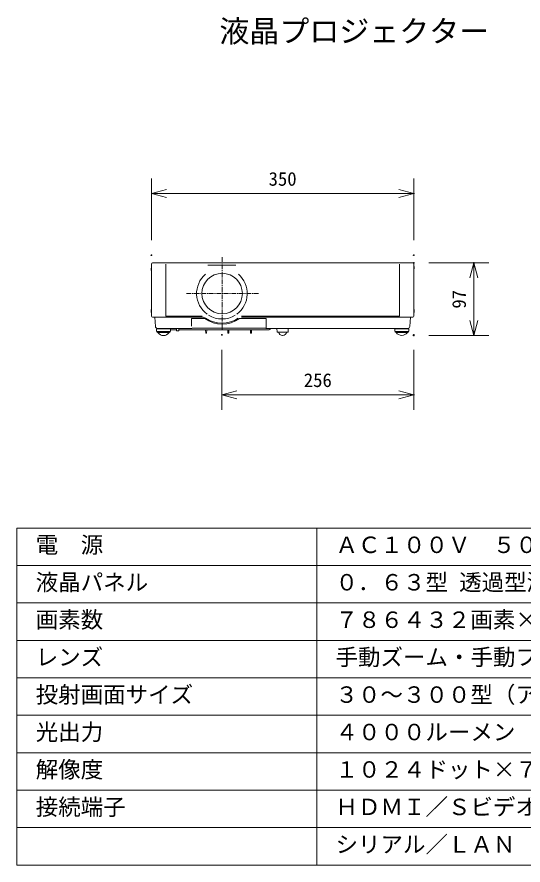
# Model space of a CAD drawing. Units: millimetres, scale not verified. Extents: x -62 to 63, y -56 to 57.
# Drawn here: x -62.5 to 5, y -56.5 to 56.8 of the extents above; entities that cross this region are included whole.
import ezdxf
from ezdxf.enums import TextEntityAlignment as Align

# ---------------------------------------------------------------- set-up
doc = ezdxf.new("R2010")
doc.units = ezdxf.units.MM
doc.header["$LTSCALE"] = 0.125
doc.header["$PDMODE"] = 32
doc.header["$PDSIZE"] = 0.0625
doc.linetypes.add('USER2', pattern=[8, 5, -1, 1, -1])
for name, color, linetype, lineweight in [('0-0_0', 7, 'Continuous', 18), ('0-2_WAKU', 1, 'Continuous', 18), ('0-4_GAIKEI', 1, 'Continuous', 18), ('0-5_SUNPO', 7, 'Continuous', 18), ('0-7_KIJUN', 7, 'USER2', 18)]:
    doc.layers.add(name, color=color, linetype=linetype, lineweight=lineweight)
doc.layers.add('0-1_DEFPOINTS', color=7, linetype='Continuous')
doc.layers.add('0-3_MOJI1', color=7, linetype='Continuous')
doc.styles.add('ＭＳ ゴシック', font='')
doc.styles.get('ＭＳ ゴシック').set_extended_font_data('MS Gothic')

# ---------------------------------------------------------------- blocks, each defined once
blk = doc.blocks.new('_OPEN30')
at = {"layer": '0-0_0'}
blk.add_line((0, 0), (-1, 0), dxfattribs=at)
blk.add_lwpolyline([(-1, 0.26795), (0, 0), (-1, -0.26795)], dxfattribs=at)
blk = doc.blocks.new('D8')
at = {"layer": '0-1_DEFPOINTS'}
for p in [(-9.759, 26.0455), (-44.759, 17.8145), (-9.759, 17.8145)]:
    blk.add_point(p, dxfattribs=at)
at = {"layer": '0-5_SUNPO'}
for p, q in [((-44.759, 19.8145), (-44.759, 28.0455)), ((-9.759, 19.8145), (-9.759, 28.0455)), ((-42.759, 26.0455), (-11.759, 26.0455))]:
    blk.add_line(p, q, dxfattribs=at)
at = {"layer": '0-5_SUNPO', "xscale": 2, "yscale": 2, "rotation": 180}
blk.add_blockref('_OPEN30', (-44.759, 26.0455), dxfattribs=at)
at = {"layer": '0-5_SUNPO', "xscale": 2, "yscale": 2}
blk.add_blockref('_OPEN30', (-9.759, 26.0455), dxfattribs=at)
at = {"layer": '0-5_SUNPO', "style": 'ＭＳ ゴシック'}
blk.add_text('350', height=1.833, dxfattribs=at).set_placement((-29.134, 26.5455), align=Align.BOTTOM_LEFT)
blk = doc.blocks.new('D7')
at = {"layer": '0-1_DEFPOINTS'}
for p in [(-9.759, 16.7924), (-1.759, 16.7924), (-9.759, 7.0925)]:
    blk.add_point(p, dxfattribs=at)
at = {"layer": '0-5_SUNPO'}
for p, q in [((-7.759, 16.7924), (0.241, 16.7924)), ((-1.759, 9.0925), (-1.759, 14.7924)), ((-7.759, 7.0925), (0.241, 7.0925))]:
    blk.add_line(p, q, dxfattribs=at)
at = {"layer": '0-5_SUNPO', "xscale": 2, "yscale": 2}
for p, rotation in [((-1.759, 16.7924), 90), ((-1.759, 7.0925), 270)]:
    blk.add_blockref('_OPEN30', p, dxfattribs=dict(at, rotation=rotation))
at = {"layer": '0-5_SUNPO', "style": 'ＭＳ ゴシック'}
blk.add_text('97', height=1.833, rotation=90, dxfattribs=at).set_placement((-2.259, 10.6924), align=Align.BOTTOM_LEFT)
blk = doc.blocks.new('D5')
at = {"layer": '0-1_DEFPOINTS'}
for p in [(-35.359, 7.1697), (-9.759, 7.1697), (-9.759, -0.8303)]:
    blk.add_point(p, dxfattribs=at)
at = {"layer": '0-5_SUNPO'}
for p, q in [((-35.359, 5.1697), (-35.359, -2.8303)), ((-9.759, 5.1697), (-9.759, -2.8303)), ((-33.359, -0.8303), (-11.759, -0.8303))]:
    blk.add_line(p, q, dxfattribs=at)
at = {"layer": '0-5_SUNPO', "xscale": 2, "yscale": 2, "rotation": 180}
blk.add_blockref('_OPEN30', (-35.359, -0.8303), dxfattribs=at)
at = {"layer": '0-5_SUNPO', "xscale": 2, "yscale": 2}
blk.add_blockref('_OPEN30', (-9.759, -0.8303), dxfattribs=at)
at = {"layer": '0-5_SUNPO', "style": 'ＭＳ ゴシック'}
blk.add_text('256', height=1.833, dxfattribs=at).set_placement((-24.434, -0.3303), align=Align.BOTTOM_LEFT)

msp = doc.modelspace()

# ---------------------------------------------------------------- linework, layer by layer
at = {"layer": '0-2_WAKU', "color": 4}
for p, q in [((-62.482, -11.4899), (-62.482, -56.4899)), ((-62.482, -11.4899), (62.518, -11.4899)), ((-22.482, -11.4899), (-22.482, -56.4899)), ((62.518, -56.4899), (-62.482, -56.4899))]:
    msp.add_line(p, q, dxfattribs=at)
at = {"layer": '0-2_WAKU'}
for p, q in [((-62.482, -16.4899), (62.518, -16.4899)), ((-62.482, -21.4899), (62.518, -21.4899)), ((-62.482, -26.4899), (62.518, -26.4899)), ((-62.482, -31.4899), (62.518, -31.4899)), ((-62.482, -36.4899), (62.518, -36.4899)), ((-62.482, -41.4899), (62.518, -41.4899)), ((-62.482, -46.4899), (62.518, -46.4899)), ((-62.482, -51.4899), (62.518, -51.4899))]:
    msp.add_line(p, q, dxfattribs=at)
at = {"layer": '0-4_GAIKEI', "color": 7}
for p, q in [((-44.3904, 23.9128), (-9.6904, 23.9128)), ((-44.5704, 23.1958), (-44.5404, 23.1958)), ((-44.5704, 22.8807), (-44.5704, 23.1958)), ((-44.5704, 23.1656), (-44.5404, 23.1656)), ((-44.5404, 23.1031), (-44.5704, 23.1031)), ((-44.5704, 23.1022), (-44.5404, 23.1022)), ((-44.5704, 23.072), (-44.5404, 23.072)), ((-44.5704, 23.002), (-44.5404, 23.002)), ((-44.5704, 22.9722), (-44.5404, 22.9722)), ((-44.5704, 22.9105), (-44.5404, 22.9105)), ((-44.5704, 22.8806), (-44.5404, 22.8806)), ((-44.5404, 16.8128), (-44.5404, 23.7628)), ((-44.5404, 16.8128), (-44.5404, 23.7628)), ((-33.2629, 23.6233), (-37.018, 23.6233)), ((-9.5404, 23.7628), (-9.5404, 16.8128)), ((-9.4904, 23.4487), (-9.5404, 23.4487)), ((-9.4904, 23.1336), (-9.5404, 23.1336)), ((-9.4904, 23.4488), (-9.4904, 23.1336)), ((-44.5704, 17.6803), (-44.5404, 17.6803)), ((-44.5704, 17.2928), (-44.5704, 17.6803)), ((-44.5704, 17.2928), (-44.5704, 17.6803)), ((-44.5704, 17.2928), (-44.5704, 17.6803)), ((-44.5704, 17.2928), (-44.5404, 17.2928)), ((-44.5704, 17.2928), (-44.5404, 17.2928)), ((-44.5704, 17.2928), (-44.5404, 17.2928)), ((-9.5104, 17.6803), (-9.5404, 17.6803)), ((-9.5104, 17.2928), (-9.5404, 17.2928)), ((-9.5104, 17.2928), (-9.5404, 17.2928)), ((-9.5104, 17.2928), (-9.5404, 17.2928)), ((-9.5104, 17.6803), (-9.5104, 17.2928)), ((-9.5104, 17.6803), (-9.5104, 17.2928)), ((-9.5104, 17.6803), (-9.5104, 17.2928)), ((-37.7636, 16.6628), (-44.3904, 16.6628)), ((-44.0091, 15.4428), (-44.0904, 16.6628)), ((-32.5173, 16.6628), (-9.6904, 16.6628)), ((-32.5173, 16.6628), (-9.6904, 16.6628)), ((-32.4869, 16.6634), (-9.6873, 16.6628)), ((-9.9904, 16.6628), (-10.0718, 15.4428)), ((-43.8704, 15.0828), (-43.8704, 14.8148)), ((-43.8698, 15.0828), (-43.8675, 15.0943)), ((-43.8698, 14.8148), (-43.8698, 15.0828)), ((-43.8658, 14.7998), (-43.8698, 14.8148)), ((-43.8675, 15.0943), (-43.861, 15.104)), ((-43.8548, 14.7888), (-43.8658, 14.7998)), ((-43.861, 15.104), (-43.8513, 15.1105)), ((-43.8398, 14.7848), (-43.8548, 14.7888)), ((-43.8513, 15.1105), (-43.8398, 15.1128)), ((-43.8404, 14.7848), (-43.8404, 14.738)), ((-43.8398, 15.1128), (-42.0411, 15.1128)), ((-43.7629, 15.1128), (-43.7629, 15.1678)), ((-43.7098, 15.1628), (-39.2234, 15.1628)), ((-43.4904, 15.1128), (-43.4904, 15.1628)), ((-42.3904, 15.1128), (-42.3904, 15.1628)), ((-42.2404, 15.1628), (-42.2404, 15.1128)), ((-42.0297, 15.1105), (-42.0411, 15.1128)), ((-42.0261, 14.7888), (-42.0411, 14.7848)), ((-42.0404, 14.7848), (-42.0404, 14.738)), ((-42.0199, 15.104), (-42.0297, 15.1105)), ((-42.0151, 14.7998), (-42.0261, 14.7888)), ((-42.0134, 15.0943), (-42.0199, 15.104)), ((-42.0111, 14.8148), (-42.0151, 14.7998)), ((-42.0111, 15.0828), (-42.0134, 15.0943)), ((-42.0111, 15.0828), (-42.0111, 14.8148)), ((-42.0104, 15.0828), (-42.0104, 14.8148)), ((-39.11, 15.1934), (-29.31, 15.1934)), ((-29.2575, 15.1628), (-10.3711, 15.1628)), ((-12.0698, 15.0828), (-12.0675, 15.0943)), ((-12.0698, 14.8148), (-12.0698, 15.0828)), ((-12.0658, 14.7998), (-12.0698, 14.8148)), ((-12.0675, 15.0943), (-12.061, 15.104)), ((-12.0548, 14.7888), (-12.0658, 14.7998)), ((-12.061, 15.104), (-12.0513, 15.1105)), ((-12.0398, 14.7848), (-12.0548, 14.7888)), ((-12.0513, 15.1105), (-12.0398, 15.1128)), ((-12.0404, 14.7848), (-12.0404, 14.738)), ((-12.0398, 15.1128), (-10.2411, 15.1128)), ((-11.6904, 15.1128), (-11.6904, 15.1628)), ((-11.6248, 15.1105), (-11.6188, 15.1128)), ((-10.656, 15.1105), (-10.6621, 15.1128)), ((-10.5904, 15.1128), (-10.5904, 15.1628)), ((-10.2297, 15.1105), (-10.2411, 15.1128)), ((-10.2404, 14.7848), (-10.2404, 14.738)), ((-10.2199, 15.104), (-10.2297, 15.1105)), ((-10.2134, 15.0943), (-10.2199, 15.104)), ((-10.2111, 15.0828), (-10.2134, 15.0943)), ((-10.2111, 15.0828), (-10.2111, 14.8148)), ((-10.2104, 15.0828), (-10.2104, 14.8148)), ((-43.8198, 14.6975), (-43.6904, 14.6137)), ((-42.0611, 14.6975), (-42.1904, 14.6137)), ((-12.0198, 14.6975), (-11.8904, 14.6137)), ((-10.2611, 14.6975), (-10.3904, 14.6137))]:
    msp.add_line(p, q, dxfattribs=at)
at = {"layer": '0-4_GAIKEI'}
for p, q in [((-42.6444, 16.8093), (-42.6444, 23.7662)), ((-11.4364, 23.7662), (-11.4364, 16.8093)), ((-44.3904, 16.6628), (-37.7636, 16.6628)), ((-38.2225, 16.8093), (-42.6444, 16.8093)), ((-37.769, 16.8093), (-42.6444, 16.8093)), ((-39.1833, 16.4734), (-39.1922, 15.4538)), ((-39.1833, 16.4734), (-37.4307, 16.4734)), ((-39.1833, 16.4734), (-37.4307, 16.4734)), ((-32.7894, 16.4734), (-29.2382, 16.4734)), ((-11.4364, 16.8093), (-32.52, 16.8093)), ((-11.4364, 16.8093), (-32.0584, 16.8093)), ((-29.2382, 16.4734), (-29.2268, 15.1628)), ((-43.8404, 14.738), (-42.0404, 14.738)), ((-41.1835, 14.9628), (-42.0104, 14.9628)), ((-41.1798, 14.8588), (-41.1904, 15.1628)), ((-40.931, 14.8299), (-41.1499, 14.8299)), ((-40.8904, 15.1628), (-40.9011, 14.8588)), ((-28.8173, 14.9934), (-40.867, 14.9934)), ((-39.1945, 15.1934), (-39.1954, 15.0899)), ((-37.3119, 14.9934), (-37.304, 14.5434)), ((-37.1682, 14.9934), (-37.176, 14.5434)), ((-34.3619, 14.9934), (-34.354, 14.5434)), ((-34.2182, 14.9934), (-34.226, 14.5434)), ((-31.3319, 14.9934), (-31.324, 14.5434)), ((-31.1882, 14.9934), (-31.196, 14.5434)), ((-29.2261, 15.0899), (-29.227, 15.1934)), ((-28.7175, 15.0864), (-28.71, 15.1934)), ((-27.8004, 15.1628), (-27.7767, 14.7102)), ((-26.282, 15.1328), (-26.3042, 14.7102)), ((-10.2404, 14.738), (-12.0404, 14.738)), ((-42.1904, 14.6137), (-43.6904, 14.6137)), ((-37.176, 14.5434), (-37.304, 14.5434)), ((-34.226, 14.5434), (-34.354, 14.5434)), ((-31.196, 14.5434), (-31.324, 14.5434)), ((-27.7268, 14.6628), (-26.3541, 14.6628)), ((-27.0304, 14.2128), (-27.0504, 14.2128)), ((-10.3904, 14.6137), (-11.8904, 14.6137))]:
    msp.add_line(p, q, dxfattribs=at)
msp.add_circle((-35.11, 19.8234), 2.7, dxfattribs=at)
at = {"layer": '0-4_GAIKEI', "color": 7}
for centre, radius, start, end in [((-44.3904, 23.7628), 0.15, 90.00006, 180), ((-9.6904, 23.7628), 0.15, 0, 90), ((-44.3904, 16.8128), 0.15, 180, 270), ((-44.3904, 16.8128), 0.15, 180, 270), ((-37.7636, 15.8628), 0.8, 56.47908, 90), ((-35.1404, 19.8228), 3.95, 236.47908, 303.52092), ((-9.6904, 16.8128), 0.15, 270.00006, 0), ((-9.6904, 16.8128), 0.15, 270.00006, 0), ((-43.7098, 15.4628), 0.3, 183.81407, 270), ((-43.8404, 15.0828), 0.03, 90, 180), ((-43.8404, 14.8148), 0.03, 180, 270), ((-43.7904, 14.738), 0.05, 180, 234.1117), ((-42.0904, 14.738), 0.05, 305.8883, 0), ((-42.0404, 15.0828), 0.03, 0, 90), ((-11.9904, 14.738), 0.05, 180, 234.1117), ((-10.3711, 15.4628), 0.3, 270, 356.18592), ((-10.2904, 14.738), 0.05, 305.8883, 0), ((-10.2404, 14.8148), 0.03, 270, 0), ((-43.6104, 14.6209), 0.05, 188.29021, 213.75401), ((-42.9404, 15.0686), 0.8558, 213.75401, 326.24599), ((-42.2704, 14.6209), 0.05, 326.24599, 351.70979), ((-11.1404, 15.1612), 0.9285, 216.12593, 323.87407)]:
    msp.add_arc(centre, radius, start, end, dxfattribs=at)
at = {"layer": '0-4_GAIKEI'}
for centre, radius, start, end in [((-35.1404, 19.8228), 3.3801, 130.52881, 234.09038), ((-35.1404, 19.8228), 3.3801, 305.90962, 49.5391), ((-35.11, 19.8534), 4.1, 235.52672, 304.47328), ((-35.1404, 19.8228), 3.3986, 238.25783, 301.74217), ((-41.1498, 14.8599), 0.03, 182, 269.99999), ((-40.931, 14.8599), 0.03, 270.00001, 358), ((-28.8173, 15.0934), 0.1, 270.00043, 356.00003), ((-27.7268, 14.7128), 0.05, 183, 270), ((-27.0404, 14.7728), 0.5601, 191.43571, 268.97697), ((-27.0404, 14.7728), 0.5601, 271.02303, 348.56429), ((-26.3541, 14.7128), 0.05, 270, 357)]:
    msp.add_arc(centre, radius, start, end, dxfattribs=at)
at = {"layer": '0-7_KIJUN'}
for p, q in [((-35.11, 24.6925), (-35.11, 14.9542)), ((-30.2409, 19.8234), (-39.9792, 19.8234))]:
    msp.add_line(p, q, dxfattribs=at)

# ---------------------------------------------------------------- block references
at = {"layer": '0-5_SUNPO'}
for name in ['D8', 'D7', 'D5']:
    msp.add_blockref(name, (0.2186, 7.1204), dxfattribs=at)

# ---------------------------------------------------------------- texts
at = {"layer": '0-3_MOJI1', "style": 'ＭＳ ゴシック'}
for s, height, p in [('液晶プロジェクター', 2.933, (-35.482, 52.5101)), ('電\u3000源', 2.199, (-59.982, -15.4899)), ('ＡＣ１００Ｖ\u3000５０／６０Ｈｚ', 2.199, (-19.982, -15.4899)), ('液晶パネル', 2.199, (-59.982, -20.4899)), ('０．６３型 透過型液晶パネル ３原色方式', 2.199, (-19.982, -20.4899)), ('画素数', 2.199, (-59.982, -25.4899)), ('７８６４３２画素×３枚', 2.199, (-19.982, -25.4899)), ('レンズ', 2.199, (-59.982, -30.4899)), ('手動ズーム・手動フォーカスレンズ', 2.199, (-19.982, -30.4899)), ('投射画面サイズ', 2.199, (-59.982, -35.4899)), ('３０～３００型（アスペクト比４：３）', 2.199, (-19.982, -35.4899)), ('光出力', 2.199, (-59.982, -40.4899)), ('４０００ルーメン', 2.199, (-19.982, -40.4899)), ('解像度', 2.199, (-59.982, -45.4899)), ('１０２４ドット×７６８ドット', 2.199, (-19.982, -45.4899)), ('接続端子', 2.199, (-59.982, -50.4899)), ('ＨＤＭＩ／Ｓビデオ、ＲＧＢ', 2.199, (-19.982, -50.4899)), ('シリアル／ＬＡＮ', 2.199, (-19.982, -55.4899))]:
    msp.add_text(s, height=height, dxfattribs=at).set_placement(p, align=Align.BOTTOM_LEFT)

doc.saveas('drawing.dxf')
